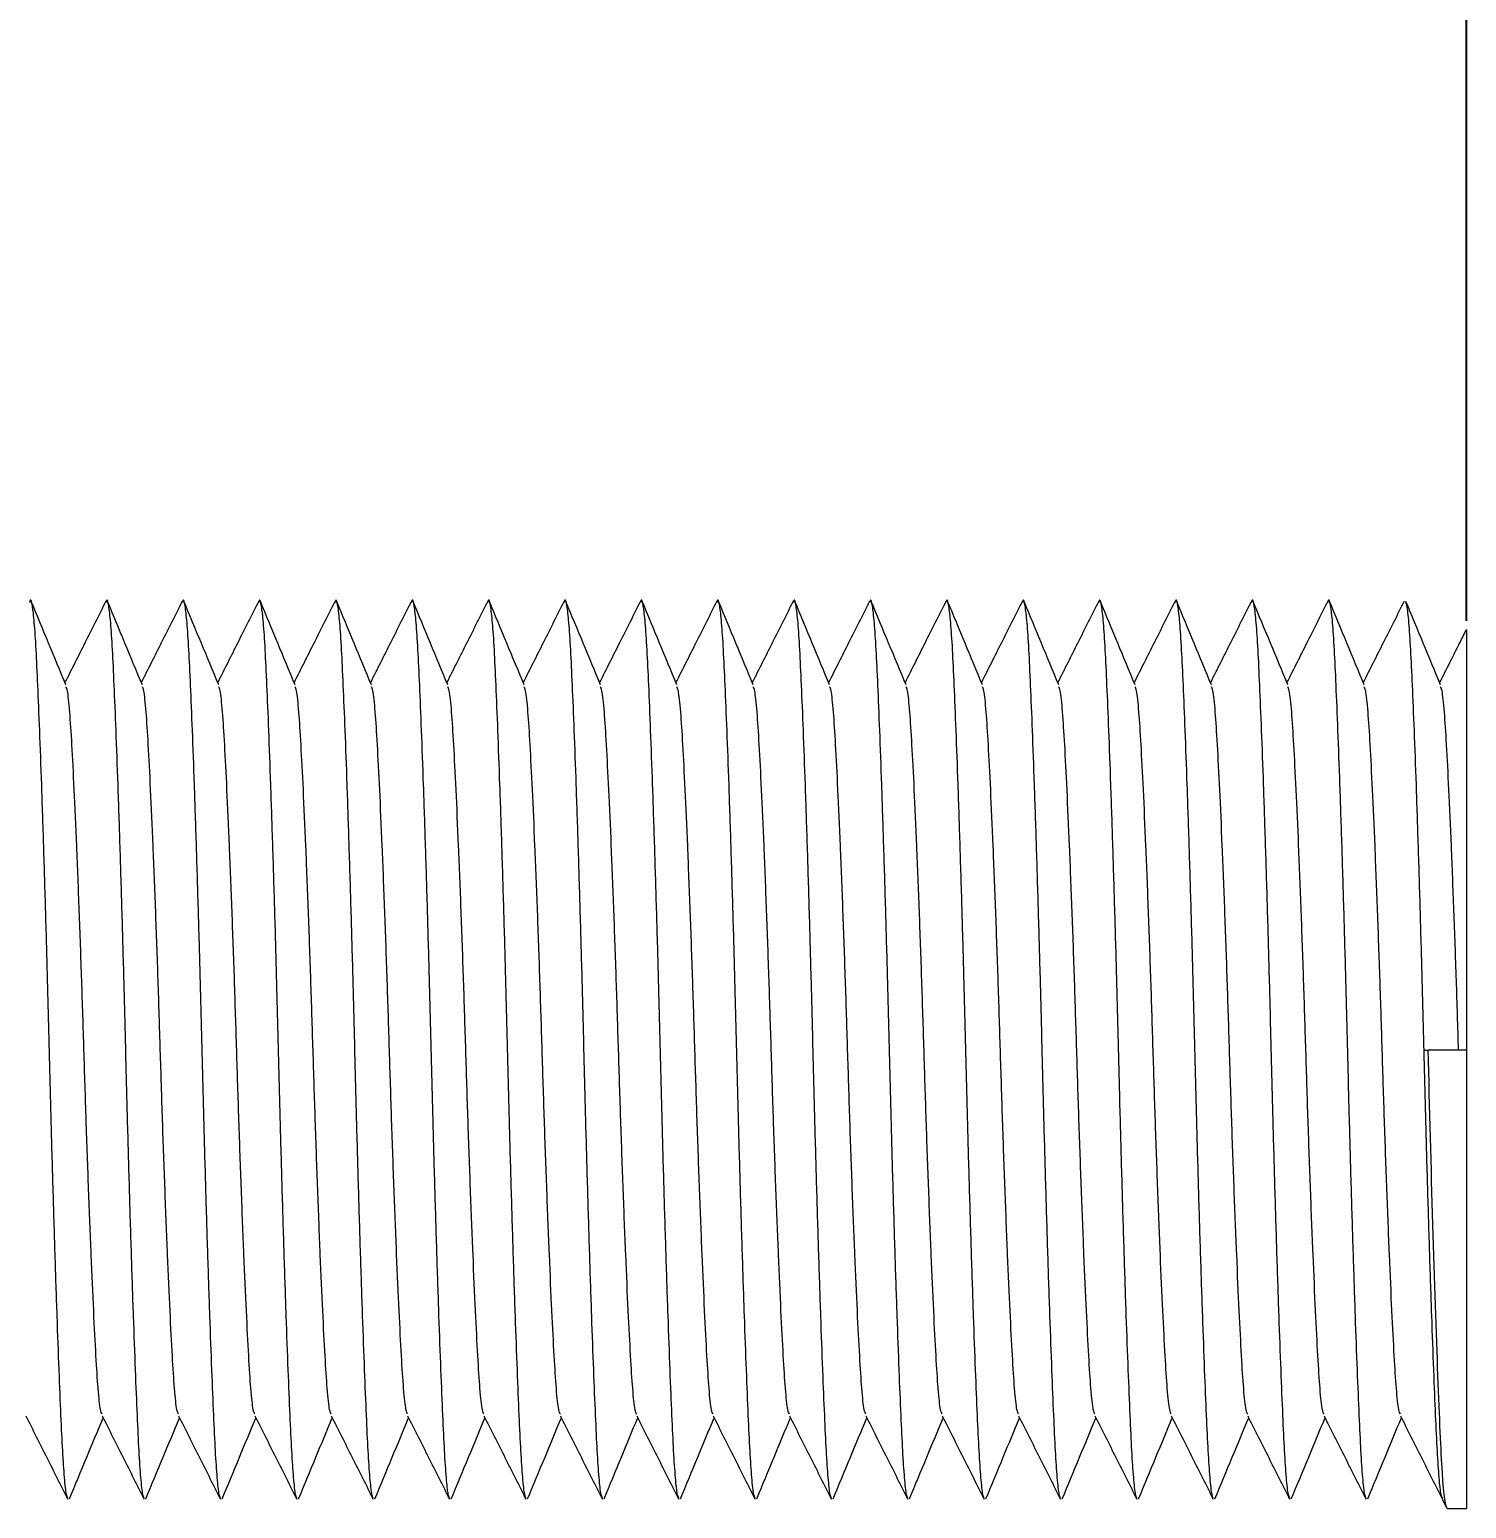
# Model space of a CAD drawing. Header units: inches. Extents: x 725 to 5279, y 573 to 1304.
# Drawn here: x 5158.43 to 5167.84, y 658.97 to 668.65 of the extents above; entities that cross this region are included whole.
import ezdxf

# ---------------------------------------------------------------- set-up
doc = ezdxf.new("R2010")
doc.units = ezdxf.units.IN
doc.styles.get("Standard").update_dxf_attribs({"font": 'txt', "bigfont": 'gbcbig.shx'})
doc.dimstyles.new('2', dxfattribs={"dimtxt": 1.5, "dimasz": 0.6, "dimexe": 0.18, "dimexo": 0.0625, "dimgap": 0.09, "dimtad": 0, "dimtih": 1, "dimtoh": 1, "dimzin": 0, "dimdsep": 46, "dimtxsty": 'Standard', "dimcen": 0, "dimclrd": 3, "dimclre": 3, "dimadec": 0, "dimazin": 2, "dimtfac": 1, "dimtofl": 0, "dimtmove": 0, "dimatfit": 3, "dimfxl": 1, "dimtolj": 1, "dimtzin": 0, "dimarcsym": 0})

# ---------------------------------------------------------------- blocks, each defined once
blk = doc.blocks.new('*D48')
at = {"color": 3, "lineweight": -2}
for p, q in [((5138.1408, 667.2825), (5138.1408, 677.529)), ((5167.8408, 664.7812), (5167.8408, 677.529)), ((5138.7408, 677.349), (5150.0258, 677.349)), ((5167.2408, 677.349), (5155.9558, 677.349))]:
    blk.add_line(p, q, dxfattribs=at)
at = {"color": 3}
for points in [[(5138.7408, 677.449), (5138.7408, 677.249), (5138.1408, 677.349)], [(5167.2408, 677.449), (5167.2408, 677.249), (5167.8408, 677.349)]]:
    blk.add_solid(points, dxfattribs=at)
at = {"layer": 'Defpoints', "color": 0}
for p in [(5138.1408, 677.349), (5138.1408, 667.22), (5167.8408, 664.7187)]:
    blk.add_point(p, dxfattribs=at)
at = {"color": 0, "insert": (5152.9908, 677.349), "char_height": 1.5, "attachment_point": 5}
blk.add_mtext('\\A1;29.70', dxfattribs=at)

msp = doc.modelspace()

# ---------------------------------------------------------------- linework, layer by layer
at = {"color": 7, "linetype": 'Continuous', "lineweight": 15}
for p, q in [((5167.5634, 661.9694), (5167.5908, 661.9694)), ((5167.8408, 661.9694), (5167.5908, 661.9694)), ((5167.8408, 661.9694), (5167.8408, 658.9694)), ((5167.6838, 659.0286), (5167.7112, 658.974)), ((5167.7158, 658.9694), (5167.8408, 658.9694))]:
    msp.add_line(p, q, dxfattribs=at)
for points, knots in [([(5158.6835, 659.0379), (5158.6807, 659.0432), (5158.6735, 659.0569), (5158.6623, 659.1616), (5158.6504, 659.3357), (5158.6393, 659.5738), (5158.627, 659.8708), (5158.614, 660.2262), (5158.6006, 660.6291), (5158.5875, 661.0644), (5158.5749, 661.515), (5158.5634, 661.9694), (5158.552, 662.4238), (5158.5394, 662.8744), (5158.5262, 663.3098), (5158.5129, 663.7127), (5158.4999, 664.068), (5158.4875, 664.3653), (5158.4765, 664.6024), (5158.4646, 664.7799), (5158.4518, 664.8867), (5158.4412, 664.928), (5158.4352, 664.9067), (5158.4335, 664.901)], [0, 0, 0, 0, 0.032265, 0.082681, 0.131848, 0.180104, 0.229749, 0.280451, 0.331588, 0.382507, 0.432569, 0.481201, 0.529833, 0.579895, 0.630814, 0.681951, 0.732653, 0.782298, 0.830554, 0.879721, 0.930137, 0.981201, 1, 1, 1, 1]), ([(5158.6718, 664.3605), (5158.6339, 664.4516), (5158.5581, 664.6339), (5158.4823, 664.8163), (5158.4444, 664.9075)], [0, 0, 0, 0, 0.499875, 1, 1, 1, 1]), ([(5158.9335, 664.9098), (5158.8877, 664.8187), (5158.7983, 664.6408), (5158.7089, 664.463), (5158.6652, 664.3763)], [0, 0, 0, 0, 0.512344, 1, 1, 1, 1]), ([(5159.1835, 659.0379), (5159.1807, 659.0432), (5159.1735, 659.0569), (5159.1623, 659.1616), (5159.1504, 659.3357), (5159.1393, 659.5738), (5159.127, 659.8708), (5159.114, 660.2262), (5159.1006, 660.6291), (5159.0875, 661.0644), (5159.0749, 661.515), (5159.0634, 661.9694), (5159.052, 662.4238), (5159.0394, 662.8744), (5159.0262, 663.3098), (5159.0129, 663.7127), (5158.9999, 664.068), (5158.9875, 664.3653), (5158.9765, 664.6024), (5158.9646, 664.7799), (5158.9518, 664.8867), (5158.9412, 664.928), (5158.9352, 664.9067), (5158.9335, 664.901)], [0, 0, 0, 0, 0.032265, 0.082681, 0.131848, 0.180104, 0.229749, 0.280451, 0.331588, 0.382507, 0.432569, 0.481201, 0.529833, 0.579895, 0.630814, 0.681951, 0.732653, 0.782298, 0.830554, 0.879721, 0.930137, 0.981201, 1, 1, 1, 1]), ([(5159.1718, 664.3605), (5159.1339, 664.4516), (5159.0581, 664.6339), (5158.9823, 664.8163), (5158.9444, 664.9075)], [0, 0, 0, 0, 0.499875, 1, 1, 1, 1]), ([(5159.4335, 664.9098), (5159.3877, 664.8187), (5159.2983, 664.6408), (5159.2089, 664.463), (5159.1652, 664.3763)], [0, 0, 0, 0, 0.512344, 1, 1, 1, 1]), ([(5159.6835, 659.0379), (5159.6807, 659.0432), (5159.6735, 659.0569), (5159.6623, 659.1616), (5159.6504, 659.3357), (5159.6393, 659.5738), (5159.627, 659.8708), (5159.614, 660.2262), (5159.6006, 660.6291), (5159.5875, 661.0644), (5159.5749, 661.515), (5159.5634, 661.9694), (5159.552, 662.4238), (5159.5394, 662.8744), (5159.5262, 663.3098), (5159.5129, 663.7127), (5159.4999, 664.068), (5159.4875, 664.3653), (5159.4765, 664.6024), (5159.4646, 664.7799), (5159.4518, 664.8867), (5159.4412, 664.928), (5159.4352, 664.9067), (5159.4335, 664.901)], [0, 0, 0, 0, 0.032265, 0.082681, 0.131848, 0.180104, 0.229749, 0.280451, 0.331588, 0.382507, 0.432569, 0.481201, 0.529833, 0.579895, 0.630814, 0.681951, 0.732653, 0.782298, 0.830554, 0.879721, 0.930137, 0.981201, 1, 1, 1, 1]), ([(5159.6718, 664.3605), (5159.6339, 664.4516), (5159.5581, 664.6339), (5159.4823, 664.8163), (5159.4444, 664.9075)], [0, 0, 0, 0, 0.499875, 1, 1, 1, 1]), ([(5159.9335, 664.9098), (5159.8877, 664.8187), (5159.7983, 664.6408), (5159.7089, 664.463), (5159.6652, 664.3763)], [0, 0, 0, 0, 0.512344, 1, 1, 1, 1]), ([(5160.1835, 659.0379), (5160.1807, 659.0432), (5160.1735, 659.0569), (5160.1623, 659.1616), (5160.1504, 659.3357), (5160.1393, 659.5738), (5160.127, 659.8708), (5160.114, 660.2262), (5160.1006, 660.6291), (5160.0875, 661.0644), (5160.0749, 661.515), (5160.0634, 661.9694), (5160.052, 662.4238), (5160.0394, 662.8744), (5160.0262, 663.3098), (5160.0129, 663.7127), (5159.9999, 664.068), (5159.9875, 664.3653), (5159.9765, 664.6024), (5159.9646, 664.7799), (5159.9518, 664.8867), (5159.9412, 664.928), (5159.9352, 664.9067), (5159.9335, 664.901)], [0, 0, 0, 0, 0.032265, 0.082681, 0.131848, 0.180104, 0.229749, 0.280451, 0.331588, 0.382507, 0.432569, 0.481201, 0.529833, 0.579895, 0.630814, 0.681951, 0.732653, 0.782298, 0.830554, 0.879721, 0.930137, 0.981201, 1, 1, 1, 1]), ([(5160.1718, 664.3605), (5160.1339, 664.4516), (5160.0581, 664.6339), (5159.9823, 664.8163), (5159.9444, 664.9075)], [0, 0, 0, 0, 0.499875, 1, 1, 1, 1]), ([(5160.4335, 664.9098), (5160.3877, 664.8187), (5160.2983, 664.6408), (5160.2089, 664.463), (5160.1652, 664.3763)], [0, 0, 0, 0, 0.512344, 1, 1, 1, 1]), ([(5160.6835, 659.0379), (5160.6807, 659.0432), (5160.6735, 659.0569), (5160.6623, 659.1616), (5160.6504, 659.3357), (5160.6393, 659.5738), (5160.627, 659.8708), (5160.614, 660.2262), (5160.6006, 660.6291), (5160.5875, 661.0644), (5160.5749, 661.515), (5160.5634, 661.9694), (5160.552, 662.4238), (5160.5394, 662.8744), (5160.5262, 663.3098), (5160.5129, 663.7127), (5160.4999, 664.068), (5160.4875, 664.3653), (5160.4765, 664.6024), (5160.4646, 664.7799), (5160.4518, 664.8867), (5160.4412, 664.928), (5160.4352, 664.9067), (5160.4335, 664.901)], [0, 0, 0, 0, 0.032265, 0.082681, 0.131848, 0.180104, 0.229749, 0.280451, 0.331588, 0.382507, 0.432569, 0.481201, 0.529833, 0.579895, 0.630814, 0.681951, 0.732653, 0.782298, 0.830554, 0.879721, 0.930137, 0.981201, 1, 1, 1, 1]), ([(5160.6718, 664.3605), (5160.6339, 664.4516), (5160.5581, 664.6339), (5160.4823, 664.8163), (5160.4444, 664.9075)], [0, 0, 0, 0, 0.499875, 1, 1, 1, 1]), ([(5160.9335, 664.9098), (5160.8877, 664.8187), (5160.7983, 664.6408), (5160.7089, 664.463), (5160.6652, 664.3763)], [0, 0, 0, 0, 0.512344, 1, 1, 1, 1]), ([(5161.1835, 659.0379), (5161.1807, 659.0432), (5161.1735, 659.0569), (5161.1623, 659.1616), (5161.1504, 659.3357), (5161.1393, 659.5738), (5161.127, 659.8708), (5161.114, 660.2262), (5161.1006, 660.6291), (5161.0875, 661.0644), (5161.0749, 661.515), (5161.0634, 661.9694), (5161.052, 662.4238), (5161.0394, 662.8744), (5161.0262, 663.3098), (5161.0129, 663.7127), (5160.9999, 664.068), (5160.9875, 664.3653), (5160.9765, 664.6024), (5160.9646, 664.7799), (5160.9518, 664.8867), (5160.9412, 664.928), (5160.9352, 664.9067), (5160.9335, 664.901)], [0, 0, 0, 0, 0.032265, 0.082681, 0.131848, 0.180104, 0.229749, 0.280451, 0.331588, 0.382507, 0.432569, 0.481201, 0.529833, 0.579895, 0.630814, 0.681951, 0.732653, 0.782298, 0.830554, 0.879721, 0.930137, 0.981201, 1, 1, 1, 1]), ([(5161.1718, 664.3605), (5161.1339, 664.4516), (5161.0581, 664.6339), (5160.9823, 664.8163), (5160.9444, 664.9075)], [0, 0, 0, 0, 0.4998746, 1, 1, 1, 1]), ([(5161.4335, 664.9098), (5161.3877, 664.8187), (5161.2983, 664.6408), (5161.2089, 664.463), (5161.1652, 664.3763)], [0, 0, 0, 0, 0.512344, 1, 1, 1, 1]), ([(5161.6835, 659.0379), (5161.6807, 659.0432), (5161.6735, 659.0569), (5161.6623, 659.1616), (5161.6504, 659.3357), (5161.6393, 659.5738), (5161.627, 659.8708), (5161.614, 660.2262), (5161.6006, 660.6291), (5161.5875, 661.0644), (5161.5749, 661.515), (5161.5634, 661.9694), (5161.552, 662.4238), (5161.5394, 662.8744), (5161.5262, 663.3098), (5161.5129, 663.7127), (5161.4999, 664.068), (5161.4875, 664.3653), (5161.4765, 664.6024), (5161.4646, 664.7799), (5161.4518, 664.8867), (5161.4412, 664.928), (5161.4352, 664.9067), (5161.4335, 664.901)], [0, 0, 0, 0, 0.032265, 0.082681, 0.131848, 0.180104, 0.229749, 0.280451, 0.331588, 0.382507, 0.432569, 0.481201, 0.529833, 0.579895, 0.630814, 0.681951, 0.732653, 0.782298, 0.830554, 0.879721, 0.930137, 0.981201, 1, 1, 1, 1]), ([(5161.6718, 664.3605), (5161.6339, 664.4516), (5161.5581, 664.6339), (5161.4823, 664.8163), (5161.4444, 664.9075)], [0, 0, 0, 0, 0.499875, 1, 1, 1, 1]), ([(5161.9335, 664.9098), (5161.8877, 664.8187), (5161.7983, 664.6408), (5161.7089, 664.463), (5161.6652, 664.3763)], [0, 0, 0, 0, 0.512344, 1, 1, 1, 1]), ([(5162.1835, 659.0379), (5162.1807, 659.0432), (5162.1735, 659.0569), (5162.1623, 659.1616), (5162.1504, 659.3357), (5162.1393, 659.5738), (5162.127, 659.8708), (5162.114, 660.2262), (5162.1006, 660.6291), (5162.0875, 661.0644), (5162.0749, 661.515), (5162.0634, 661.9694), (5162.052, 662.4238), (5162.0394, 662.8744), (5162.0262, 663.3098), (5162.0129, 663.7127), (5161.9999, 664.068), (5161.9875, 664.3653), (5161.9765, 664.6024), (5161.9646, 664.7799), (5161.9518, 664.8867), (5161.9412, 664.928), (5161.9352, 664.9067), (5161.9335, 664.901)], [0, 0, 0, 0, 0.0322651, 0.0826808, 0.1318479, 0.1801039, 0.2297491, 0.280451, 0.3315882, 0.3825068, 0.4325694, 0.481201, 0.5298326, 0.5798952, 0.6308138, 0.681951, 0.7326529, 0.7822981, 0.8305541, 0.8797212, 0.9301369, 0.981201, 1, 1, 1, 1]), ([(5162.1718, 664.3605), (5162.1339, 664.4516), (5162.0581, 664.6339), (5161.9823, 664.8163), (5161.9444, 664.9075)], [0, 0, 0, 0, 0.499875, 1, 1, 1, 1]), ([(5162.4335, 664.9098), (5162.3877, 664.8187), (5162.2983, 664.6408), (5162.2089, 664.463), (5162.1652, 664.3763)], [0, 0, 0, 0, 0.512344, 1, 1, 1, 1]), ([(5162.6835, 659.0379), (5162.6807, 659.0432), (5162.6735, 659.0569), (5162.6623, 659.1616), (5162.6504, 659.3357), (5162.6393, 659.5738), (5162.627, 659.8708), (5162.614, 660.2262), (5162.6006, 660.6291), (5162.5875, 661.0644), (5162.5749, 661.515), (5162.5634, 661.9694), (5162.552, 662.4238), (5162.5394, 662.8744), (5162.5262, 663.3098), (5162.5129, 663.7127), (5162.4999, 664.068), (5162.4875, 664.3653), (5162.4765, 664.6024), (5162.4646, 664.7799), (5162.4518, 664.8867), (5162.4412, 664.928), (5162.4352, 664.9067), (5162.4335, 664.901)], [0, 0, 0, 0, 0.032265, 0.082681, 0.131848, 0.180104, 0.229749, 0.280451, 0.331588, 0.382507, 0.432569, 0.481201, 0.529833, 0.579895, 0.630814, 0.681951, 0.732653, 0.782298, 0.830554, 0.879721, 0.930137, 0.981201, 1, 1, 1, 1]), ([(5162.6718, 664.3605), (5162.6339, 664.4516), (5162.5581, 664.6339), (5162.4823, 664.8163), (5162.4444, 664.9075)], [0, 0, 0, 0, 0.499875, 1, 1, 1, 1]), ([(5162.9335, 664.9098), (5162.8877, 664.8187), (5162.7983, 664.6408), (5162.7089, 664.463), (5162.6652, 664.3763)], [0, 0, 0, 0, 0.5123442, 1, 1, 1, 1]), ([(5163.1835, 659.0379), (5163.1807, 659.0432), (5163.1735, 659.0569), (5163.1623, 659.1616), (5163.1504, 659.3357), (5163.1393, 659.5738), (5163.127, 659.8708), (5163.114, 660.2262), (5163.1006, 660.6291), (5163.0875, 661.0644), (5163.0749, 661.515), (5163.0634, 661.9694), (5163.052, 662.4238), (5163.0394, 662.8744), (5163.0262, 663.3098), (5163.0129, 663.7127), (5162.9999, 664.068), (5162.9875, 664.3653), (5162.9765, 664.6024), (5162.9646, 664.7799), (5162.9518, 664.8867), (5162.9412, 664.928), (5162.9352, 664.9067), (5162.9335, 664.901)], [0, 0, 0, 0, 0.032265, 0.082681, 0.131848, 0.180104, 0.229749, 0.280451, 0.331588, 0.382507, 0.432569, 0.481201, 0.529833, 0.579895, 0.630814, 0.681951, 0.732653, 0.782298, 0.830554, 0.879721, 0.930137, 0.981201, 1, 1, 1, 1]), ([(5163.1718, 664.3605), (5163.1339, 664.4516), (5163.0581, 664.6339), (5162.9823, 664.8163), (5162.9444, 664.9075)], [0, 0, 0, 0, 0.499875, 1, 1, 1, 1]), ([(5163.4335, 664.9098), (5163.3877, 664.8187), (5163.2983, 664.6408), (5163.2089, 664.463), (5163.1652, 664.3763)], [0, 0, 0, 0, 0.512344, 1, 1, 1, 1]), ([(5163.6835, 659.0379), (5163.6807, 659.0432), (5163.6735, 659.0569), (5163.6623, 659.1616), (5163.6504, 659.3357), (5163.6393, 659.5738), (5163.627, 659.8708), (5163.614, 660.2262), (5163.6006, 660.6291), (5163.5875, 661.0644), (5163.5749, 661.515), (5163.5634, 661.9694), (5163.552, 662.4238), (5163.5394, 662.8744), (5163.5262, 663.3098), (5163.5129, 663.7127), (5163.4999, 664.068), (5163.4875, 664.3653), (5163.4765, 664.6024), (5163.4646, 664.7799), (5163.4518, 664.8867), (5163.4412, 664.928), (5163.4352, 664.9067), (5163.4335, 664.901)], [0, 0, 0, 0, 0.032265, 0.082681, 0.131848, 0.180104, 0.229749, 0.280451, 0.331588, 0.382507, 0.432569, 0.481201, 0.529833, 0.579895, 0.630814, 0.681951, 0.732653, 0.782298, 0.830554, 0.879721, 0.930137, 0.981201, 1, 1, 1, 1]), ([(5163.6718, 664.3605), (5163.6339, 664.4516), (5163.5581, 664.6339), (5163.4823, 664.8163), (5163.4444, 664.9075)], [0, 0, 0, 0, 0.499875, 1, 1, 1, 1]), ([(5163.9335, 664.9098), (5163.8877, 664.8187), (5163.7983, 664.6408), (5163.7089, 664.463), (5163.6652, 664.3763)], [0, 0, 0, 0, 0.512344, 1, 1, 1, 1]), ([(5164.1835, 659.0379), (5164.1807, 659.0432), (5164.1735, 659.0569), (5164.1623, 659.1616), (5164.1504, 659.3357), (5164.1393, 659.5738), (5164.127, 659.8708), (5164.114, 660.2262), (5164.1006, 660.6291), (5164.0875, 661.0644), (5164.0749, 661.515), (5164.0634, 661.9694), (5164.052, 662.4238), (5164.0394, 662.8744), (5164.0262, 663.3098), (5164.0129, 663.7127), (5163.9999, 664.068), (5163.9875, 664.3653), (5163.9765, 664.6024), (5163.9646, 664.7799), (5163.9518, 664.8867), (5163.9412, 664.928), (5163.9352, 664.9067), (5163.9335, 664.901)], [0, 0, 0, 0, 0.032265, 0.082681, 0.131848, 0.180104, 0.229749, 0.280451, 0.331588, 0.382507, 0.432569, 0.481201, 0.529833, 0.579895, 0.630814, 0.681951, 0.732653, 0.782298, 0.830554, 0.879721, 0.930137, 0.981201, 1, 1, 1, 1]), ([(5164.1718, 664.3605), (5164.1339, 664.4516), (5164.0581, 664.6339), (5163.9823, 664.8163), (5163.9444, 664.9075)], [0, 0, 0, 0, 0.499875, 1, 1, 1, 1]), ([(5164.4335, 664.9098), (5164.3877, 664.8187), (5164.2983, 664.6408), (5164.2089, 664.463), (5164.1652, 664.3763)], [0, 0, 0, 0, 0.512344, 1, 1, 1, 1]), ([(5164.6835, 659.0379), (5164.6807, 659.0432), (5164.6735, 659.0569), (5164.6623, 659.1616), (5164.6504, 659.3357), (5164.6393, 659.5738), (5164.627, 659.8708), (5164.614, 660.2262), (5164.6006, 660.6291), (5164.5875, 661.0644), (5164.5749, 661.515), (5164.5634, 661.9694), (5164.552, 662.4238), (5164.5394, 662.8744), (5164.5262, 663.3098), (5164.5129, 663.7127), (5164.4999, 664.068), (5164.4875, 664.3653), (5164.4765, 664.6024), (5164.4646, 664.7799), (5164.4518, 664.8867), (5164.4412, 664.928), (5164.4352, 664.9067), (5164.4335, 664.901)], [0, 0, 0, 0, 0.032265, 0.082681, 0.131848, 0.180104, 0.229749, 0.280451, 0.331588, 0.382507, 0.432569, 0.481201, 0.529833, 0.579895, 0.630814, 0.681951, 0.732653, 0.782298, 0.830554, 0.879721, 0.930137, 0.981201, 1, 1, 1, 1]), ([(5164.6718, 664.3605), (5164.6339, 664.4516), (5164.5581, 664.6339), (5164.4823, 664.8163), (5164.4444, 664.9075)], [0, 0, 0, 0, 0.499875, 1, 1, 1, 1]), ([(5164.9335, 664.9098), (5164.8877, 664.8187), (5164.7983, 664.6408), (5164.7089, 664.463), (5164.6652, 664.3763)], [0, 0, 0, 0, 0.512344, 1, 1, 1, 1]), ([(5165.1835, 659.0379), (5165.1807, 659.0432), (5165.1735, 659.0569), (5165.1623, 659.1616), (5165.1504, 659.3357), (5165.1393, 659.5738), (5165.127, 659.8708), (5165.114, 660.2262), (5165.1006, 660.6291), (5165.0875, 661.0644), (5165.0749, 661.515), (5165.0634, 661.9694), (5165.052, 662.4238), (5165.0394, 662.8744), (5165.0262, 663.3098), (5165.0129, 663.7127), (5164.9999, 664.068), (5164.9875, 664.3653), (5164.9765, 664.6024), (5164.9646, 664.7799), (5164.9518, 664.8867), (5164.9412, 664.928), (5164.9352, 664.9067), (5164.9335, 664.901)], [0, 0, 0, 0, 0.032265, 0.082681, 0.131848, 0.180104, 0.229749, 0.280451, 0.331588, 0.382507, 0.432569, 0.481201, 0.529833, 0.579895, 0.630814, 0.681951, 0.732653, 0.782298, 0.830554, 0.879721, 0.930137, 0.981201, 1, 1, 1, 1]), ([(5165.1718, 664.3605), (5165.1339, 664.4516), (5165.0581, 664.6339), (5164.9823, 664.8163), (5164.9444, 664.9075)], [0, 0, 0, 0, 0.499875, 1, 1, 1, 1]), ([(5165.4335, 664.9098), (5165.3877, 664.8187), (5165.2983, 664.6408), (5165.2089, 664.463), (5165.1652, 664.3763)], [0, 0, 0, 0, 0.5123442, 1, 1, 1, 1]), ([(5165.6835, 659.0379), (5165.6807, 659.0432), (5165.6735, 659.0569), (5165.6623, 659.1616), (5165.6504, 659.3357), (5165.6393, 659.5738), (5165.627, 659.8708), (5165.614, 660.2262), (5165.6006, 660.6291), (5165.5875, 661.0644), (5165.5749, 661.515), (5165.5634, 661.9694), (5165.552, 662.4238), (5165.5394, 662.8744), (5165.5262, 663.3098), (5165.5129, 663.7127), (5165.4999, 664.068), (5165.4875, 664.3653), (5165.4765, 664.6024), (5165.4646, 664.7799), (5165.4518, 664.8867), (5165.4412, 664.928), (5165.4352, 664.9067), (5165.4335, 664.901)], [0, 0, 0, 0, 0.0322651, 0.0826808, 0.1318479, 0.1801039, 0.2297491, 0.280451, 0.3315882, 0.3825068, 0.4325694, 0.481201, 0.5298326, 0.5798952, 0.6308138, 0.681951, 0.7326529, 0.7822981, 0.8305541, 0.8797212, 0.9301369, 0.981201, 1, 1, 1, 1]), ([(5165.6718, 664.3605), (5165.6339, 664.4516), (5165.5581, 664.6339), (5165.4823, 664.8163), (5165.4444, 664.9075)], [0, 0, 0, 0, 0.499875, 1, 1, 1, 1]), ([(5165.9335, 664.9098), (5165.8877, 664.8187), (5165.7983, 664.6408), (5165.7089, 664.463), (5165.6652, 664.3763)], [0, 0, 0, 0, 0.512344, 1, 1, 1, 1]), ([(5166.1835, 659.0379), (5166.1807, 659.0432), (5166.1735, 659.0569), (5166.1623, 659.1616), (5166.1504, 659.3357), (5166.1393, 659.5738), (5166.127, 659.8708), (5166.114, 660.2262), (5166.1006, 660.6291), (5166.0875, 661.0644), (5166.0749, 661.515), (5166.0634, 661.9694), (5166.052, 662.4238), (5166.0394, 662.8744), (5166.0262, 663.3098), (5166.0129, 663.7127), (5165.9999, 664.068), (5165.9875, 664.3653), (5165.9765, 664.6024), (5165.9646, 664.7799), (5165.9518, 664.8867), (5165.9412, 664.928), (5165.9352, 664.9067), (5165.9335, 664.901)], [0, 0, 0, 0, 0.032265, 0.082681, 0.131848, 0.180104, 0.229749, 0.280451, 0.331588, 0.382507, 0.432569, 0.481201, 0.529833, 0.579895, 0.630814, 0.681951, 0.732653, 0.782298, 0.830554, 0.879721, 0.930137, 0.981201, 1, 1, 1, 1]), ([(5166.1718, 664.3605), (5166.1339, 664.4516), (5166.0581, 664.6339), (5165.9823, 664.8163), (5165.9444, 664.9075)], [0, 0, 0, 0, 0.4998746, 1, 1, 1, 1]), ([(5166.4335, 664.9098), (5166.3877, 664.8187), (5166.2983, 664.6408), (5166.2089, 664.463), (5166.1652, 664.3763)], [0, 0, 0, 0, 0.512344, 1, 1, 1, 1]), ([(5166.6835, 659.0379), (5166.6807, 659.0432), (5166.6735, 659.0569), (5166.6623, 659.1616), (5166.6504, 659.3357), (5166.6393, 659.5738), (5166.627, 659.8708), (5166.614, 660.2262), (5166.6006, 660.6291), (5166.5875, 661.0644), (5166.5749, 661.515), (5166.5634, 661.9694), (5166.552, 662.4238), (5166.5394, 662.8744), (5166.5262, 663.3098), (5166.5129, 663.7127), (5166.4999, 664.068), (5166.4875, 664.3653), (5166.4765, 664.6024), (5166.4646, 664.7799), (5166.4518, 664.8867), (5166.4412, 664.928), (5166.4352, 664.9067), (5166.4335, 664.901)], [0, 0, 0, 0, 0.0322651, 0.0826808, 0.1318479, 0.1801039, 0.2297491, 0.280451, 0.3315882, 0.3825068, 0.4325694, 0.481201, 0.5298326, 0.5798952, 0.6308138, 0.681951, 0.7326529, 0.7822981, 0.8305541, 0.8797212, 0.9301369, 0.981201, 1, 1, 1, 1]), ([(5166.6718, 664.3605), (5166.6339, 664.4516), (5166.5581, 664.6339), (5166.4823, 664.8163), (5166.4444, 664.9075)], [0, 0, 0, 0, 0.499875, 1, 1, 1, 1]), ([(5166.9335, 664.9098), (5166.8877, 664.8187), (5166.7983, 664.6408), (5166.7089, 664.463), (5166.6652, 664.3763)], [0, 0, 0, 0, 0.512344, 1, 1, 1, 1]), ([(5167.1835, 659.0379), (5167.1807, 659.0432), (5167.1735, 659.0569), (5167.1623, 659.1616), (5167.1504, 659.3357), (5167.1393, 659.5738), (5167.127, 659.8708), (5167.114, 660.2262), (5167.1006, 660.6291), (5167.0875, 661.0644), (5167.0749, 661.515), (5167.0634, 661.9694), (5167.052, 662.4238), (5167.0394, 662.8744), (5167.0262, 663.3098), (5167.0129, 663.7127), (5166.9999, 664.068), (5166.9875, 664.3653), (5166.9765, 664.6024), (5166.9646, 664.7799), (5166.9518, 664.8867), (5166.9412, 664.928), (5166.9352, 664.9067), (5166.9335, 664.901)], [0, 0, 0, 0, 0.032265, 0.082681, 0.131848, 0.180104, 0.229749, 0.280451, 0.331588, 0.382507, 0.432569, 0.481201, 0.529833, 0.579895, 0.630814, 0.681951, 0.732653, 0.782298, 0.830554, 0.879721, 0.930137, 0.981201, 1, 1, 1, 1]), ([(5167.1718, 664.3605), (5167.1339, 664.4516), (5167.0581, 664.6339), (5166.9823, 664.8163), (5166.9444, 664.9075)], [0, 0, 0, 0, 0.4998746, 1, 1, 1, 1]), ([(5167.4335, 664.9098), (5167.3877, 664.8187), (5167.2983, 664.6408), (5167.2089, 664.463), (5167.1652, 664.3763)], [0, 0, 0, 0, 0.512344, 1, 1, 1, 1]), ([(5167.6718, 664.3605), (5167.6339, 664.4516), (5167.5581, 664.6339), (5167.4823, 664.8163), (5167.4444, 664.9075)], [0, 0, 0, 0, 0.499875, 1, 1, 1, 1]), ([(5167.5634, 661.9694), (5167.5597, 662.1194), (5167.552, 662.4238), (5167.5394, 662.8744), (5167.5262, 663.3098), (5167.5129, 663.7127), (5167.4999, 664.0681), (5167.4875, 664.3651), (5167.4765, 664.6032), (5167.4646, 664.7769), (5167.4537, 664.8798), (5167.4468, 664.8932), (5167.4444, 664.8981)], [0, 0, 0, 0, 0.101884, 0.206766, 0.313441, 0.420574, 0.526795, 0.630802, 0.731899, 0.834905, 0.940526, 1, 1, 1, 1]), ([(5167.8381, 664.72), (5167.8241, 664.6922), (5167.7665, 664.5776), (5167.7089, 664.463), (5167.6652, 664.3763)], [0, 0, 0, 0, 0.243125, 1, 1, 1, 1]), ([(5167.8408, 664.7187), (5167.8408, 664.7208), (5167.8408, 664.7327), (5167.8408, 664.6768), (5167.8408, 664.5482), (5167.8408, 664.3421), (5167.8408, 664.0673), (5167.8408, 663.737), (5167.8408, 663.3611), (5167.8408, 662.9614), (5167.8408, 662.5349), (5167.8408, 662.2015), (5167.8408, 662.012), (5167.8408, 661.9694)], [0, 0, 0, 0, 0.024336, 0.133855, 0.239873, 0.348965, 0.455048, 0.564591, 0.664903, 0.768169, 0.867769, 0.970256, 1, 1, 1, 1]), ([(5158.9087, 659.5866), (5158.9051, 659.5934), (5158.8961, 659.6107), (5158.8823, 659.7423), (5158.8684, 659.9596), (5158.8532, 660.2567), (5158.8369, 660.6249), (5158.8202, 661.0494), (5158.8041, 661.5042), (5158.7896, 661.9694), (5158.7752, 662.4347), (5158.7591, 662.8895), (5158.7424, 663.3139), (5158.726, 663.6821), (5158.7108, 663.9794), (5158.6969, 664.1963), (5158.6835, 664.3254), (5158.6749, 664.3425), (5158.6718, 664.3487)], [0, 0, 0, 0, 0.043098, 0.108911, 0.172585, 0.237687, 0.304521, 0.371803, 0.438195, 0.502465, 0.566734, 0.633126, 0.700408, 0.767242, 0.832344, 0.896018, 0.961831, 1, 1, 1, 1]), ([(5159.4087, 659.5866), (5159.4051, 659.5934), (5159.3961, 659.6107), (5159.3823, 659.7423), (5159.3684, 659.9596), (5159.3532, 660.2567), (5159.3369, 660.6249), (5159.3202, 661.0494), (5159.3041, 661.5042), (5159.2896, 661.9694), (5159.2752, 662.4347), (5159.2591, 662.8895), (5159.2424, 663.3139), (5159.226, 663.6821), (5159.2108, 663.9794), (5159.1969, 664.1963), (5159.1835, 664.3254), (5159.1749, 664.3425), (5159.1718, 664.3487)], [0, 0, 0, 0, 0.043098, 0.108911, 0.172585, 0.237687, 0.304521, 0.371803, 0.438195, 0.502465, 0.566734, 0.633126, 0.700408, 0.767242, 0.832344, 0.896018, 0.961831, 1, 1, 1, 1]), ([(5159.9087, 659.5866), (5159.9051, 659.5934), (5159.8961, 659.6107), (5159.8823, 659.7423), (5159.8684, 659.9596), (5159.8532, 660.2567), (5159.8369, 660.6249), (5159.8202, 661.0494), (5159.8041, 661.5042), (5159.7896, 661.9694), (5159.7752, 662.4347), (5159.7591, 662.8895), (5159.7424, 663.3139), (5159.726, 663.6821), (5159.7108, 663.9794), (5159.6969, 664.1963), (5159.6835, 664.3254), (5159.6749, 664.3425), (5159.6718, 664.3487)], [0, 0, 0, 0, 0.043098, 0.108911, 0.172585, 0.237687, 0.304521, 0.371803, 0.438195, 0.502465, 0.566734, 0.633126, 0.700408, 0.767242, 0.832344, 0.896018, 0.961831, 1, 1, 1, 1]), ([(5160.4087, 659.5866), (5160.4051, 659.5934), (5160.3961, 659.6107), (5160.3823, 659.7423), (5160.3684, 659.9596), (5160.3532, 660.2567), (5160.3369, 660.6249), (5160.3202, 661.0494), (5160.3041, 661.5042), (5160.2896, 661.9694), (5160.2752, 662.4347), (5160.2591, 662.8895), (5160.2424, 663.3139), (5160.226, 663.6821), (5160.2108, 663.9794), (5160.1969, 664.1963), (5160.1835, 664.3254), (5160.1749, 664.3425), (5160.1718, 664.3487)], [0, 0, 0, 0, 0.043098, 0.108911, 0.172585, 0.237687, 0.304521, 0.371803, 0.438195, 0.502465, 0.566734, 0.633126, 0.700408, 0.767242, 0.832344, 0.896018, 0.961831, 1, 1, 1, 1]), ([(5160.9087, 659.5866), (5160.9051, 659.5934), (5160.8961, 659.6107), (5160.8823, 659.7423), (5160.8684, 659.9596), (5160.8532, 660.2567), (5160.8369, 660.6249), (5160.8202, 661.0494), (5160.8041, 661.5042), (5160.7896, 661.9694), (5160.7752, 662.4347), (5160.7591, 662.8895), (5160.7424, 663.3139), (5160.726, 663.6821), (5160.7108, 663.9794), (5160.6969, 664.1963), (5160.6835, 664.3254), (5160.6749, 664.3425), (5160.6718, 664.3487)], [0, 0, 0, 0, 0.043098, 0.108911, 0.172585, 0.237687, 0.304521, 0.371803, 0.438195, 0.502465, 0.566734, 0.633126, 0.700408, 0.767242, 0.832344, 0.896018, 0.961831, 1, 1, 1, 1]), ([(5161.4087, 659.5866), (5161.4051, 659.5934), (5161.3961, 659.6107), (5161.3823, 659.7423), (5161.3684, 659.9596), (5161.3532, 660.2567), (5161.3369, 660.6249), (5161.3202, 661.0494), (5161.3041, 661.5042), (5161.2896, 661.9694), (5161.2752, 662.4347), (5161.2591, 662.8895), (5161.2424, 663.3139), (5161.226, 663.6821), (5161.2108, 663.9794), (5161.1969, 664.1963), (5161.1835, 664.3254), (5161.1749, 664.3425), (5161.1718, 664.3487)], [0, 0, 0, 0, 0.043098, 0.108911, 0.172585, 0.237687, 0.304521, 0.371803, 0.438195, 0.502465, 0.566734, 0.633126, 0.700408, 0.767242, 0.832344, 0.896018, 0.961831, 1, 1, 1, 1]), ([(5161.9087, 659.5866), (5161.9051, 659.5934), (5161.8961, 659.6107), (5161.8823, 659.7423), (5161.8684, 659.9596), (5161.8532, 660.2567), (5161.8369, 660.6249), (5161.8202, 661.0494), (5161.8041, 661.5042), (5161.7896, 661.9694), (5161.7752, 662.4347), (5161.7591, 662.8895), (5161.7424, 663.3139), (5161.726, 663.6821), (5161.7108, 663.9794), (5161.6969, 664.1963), (5161.6835, 664.3254), (5161.6749, 664.3425), (5161.6718, 664.3487)], [0, 0, 0, 0, 0.043098, 0.108911, 0.172585, 0.237687, 0.304521, 0.371803, 0.438195, 0.502465, 0.566734, 0.633126, 0.700408, 0.767242, 0.832344, 0.896018, 0.961831, 1, 1, 1, 1]), ([(5162.4087, 659.5866), (5162.4051, 659.5934), (5162.3961, 659.6107), (5162.3823, 659.7423), (5162.3684, 659.9596), (5162.3532, 660.2567), (5162.3369, 660.6249), (5162.3202, 661.0494), (5162.3041, 661.5042), (5162.2896, 661.9694), (5162.2752, 662.4347), (5162.2591, 662.8895), (5162.2424, 663.3139), (5162.226, 663.6821), (5162.2108, 663.9794), (5162.1969, 664.1963), (5162.1835, 664.3254), (5162.1749, 664.3425), (5162.1718, 664.3487)], [0, 0, 0, 0, 0.0430982, 0.1089109, 0.1725852, 0.2376873, 0.3045213, 0.3718027, 0.4381952, 0.5024645, 0.5667338, 0.6331263, 0.7004077, 0.7672417, 0.8323438, 0.8960182, 0.9618309, 1, 1, 1, 1]), ([(5162.9087, 659.5866), (5162.9051, 659.5934), (5162.8961, 659.6107), (5162.8823, 659.7423), (5162.8684, 659.9596), (5162.8532, 660.2567), (5162.8369, 660.6249), (5162.8202, 661.0494), (5162.8041, 661.5042), (5162.7896, 661.9694), (5162.7752, 662.4347), (5162.7591, 662.8895), (5162.7424, 663.3139), (5162.726, 663.6821), (5162.7108, 663.9794), (5162.6969, 664.1963), (5162.6835, 664.3254), (5162.6749, 664.3425), (5162.6718, 664.3487)], [0, 0, 0, 0, 0.043098, 0.108911, 0.172585, 0.237687, 0.304521, 0.371803, 0.438195, 0.502465, 0.566734, 0.633126, 0.700408, 0.767242, 0.832344, 0.896018, 0.961831, 1, 1, 1, 1]), ([(5163.4087, 659.5866), (5163.4051, 659.5934), (5163.3961, 659.6107), (5163.3823, 659.7423), (5163.3684, 659.9596), (5163.3532, 660.2567), (5163.3369, 660.6249), (5163.3202, 661.0494), (5163.3041, 661.5042), (5163.2896, 661.9694), (5163.2752, 662.4347), (5163.2591, 662.8895), (5163.2424, 663.3139), (5163.226, 663.6821), (5163.2108, 663.9794), (5163.1969, 664.1963), (5163.1835, 664.3254), (5163.1749, 664.3425), (5163.1718, 664.3487)], [0, 0, 0, 0, 0.043098, 0.108911, 0.172585, 0.237687, 0.304521, 0.371803, 0.438195, 0.502465, 0.566734, 0.633126, 0.700408, 0.767242, 0.832344, 0.896018, 0.961831, 1, 1, 1, 1]), ([(5163.9087, 659.5866), (5163.9051, 659.5934), (5163.8961, 659.6107), (5163.8823, 659.7423), (5163.8684, 659.9596), (5163.8532, 660.2567), (5163.8369, 660.6249), (5163.8202, 661.0494), (5163.8041, 661.5042), (5163.7896, 661.9694), (5163.7752, 662.4347), (5163.7591, 662.8895), (5163.7424, 663.3139), (5163.726, 663.6821), (5163.7108, 663.9794), (5163.6969, 664.1963), (5163.6835, 664.3254), (5163.6749, 664.3425), (5163.6718, 664.3487)], [0, 0, 0, 0, 0.043098, 0.108911, 0.172585, 0.237687, 0.304521, 0.371803, 0.438195, 0.502465, 0.566734, 0.633126, 0.700408, 0.767242, 0.832344, 0.896018, 0.961831, 1, 1, 1, 1]), ([(5164.4087, 659.5866), (5164.4051, 659.5934), (5164.3961, 659.6107), (5164.3823, 659.7423), (5164.3684, 659.9596), (5164.3532, 660.2567), (5164.3369, 660.6249), (5164.3202, 661.0494), (5164.3041, 661.5042), (5164.2896, 661.9694), (5164.2752, 662.4347), (5164.2591, 662.8895), (5164.2424, 663.3139), (5164.226, 663.6821), (5164.2108, 663.9794), (5164.1969, 664.1963), (5164.1835, 664.3254), (5164.1749, 664.3425), (5164.1718, 664.3487)], [0, 0, 0, 0, 0.0430982, 0.1089109, 0.1725852, 0.2376873, 0.3045213, 0.3718027, 0.4381952, 0.5024645, 0.5667338, 0.6331263, 0.7004077, 0.7672417, 0.8323438, 0.8960182, 0.9618309, 1, 1, 1, 1]), ([(5164.9087, 659.5866), (5164.9051, 659.5934), (5164.8961, 659.6107), (5164.8823, 659.7423), (5164.8684, 659.9596), (5164.8532, 660.2567), (5164.8369, 660.6249), (5164.8202, 661.0494), (5164.8041, 661.5042), (5164.7896, 661.9694), (5164.7752, 662.4347), (5164.7591, 662.8895), (5164.7424, 663.3139), (5164.726, 663.6821), (5164.7108, 663.9794), (5164.6969, 664.1963), (5164.6835, 664.3254), (5164.6749, 664.3425), (5164.6718, 664.3487)], [0, 0, 0, 0, 0.043098, 0.108911, 0.172585, 0.237687, 0.304521, 0.371803, 0.438195, 0.502465, 0.566734, 0.633126, 0.700408, 0.767242, 0.832344, 0.896018, 0.961831, 1, 1, 1, 1]), ([(5165.4087, 659.5866), (5165.4051, 659.5934), (5165.3961, 659.6107), (5165.3823, 659.7423), (5165.3684, 659.9596), (5165.3532, 660.2567), (5165.3369, 660.6249), (5165.3202, 661.0494), (5165.3041, 661.5042), (5165.2896, 661.9694), (5165.2752, 662.4347), (5165.2591, 662.8895), (5165.2424, 663.3139), (5165.226, 663.6821), (5165.2108, 663.9794), (5165.1969, 664.1963), (5165.1835, 664.3254), (5165.1749, 664.3425), (5165.1718, 664.3487)], [0, 0, 0, 0, 0.043098, 0.108911, 0.172585, 0.237687, 0.304521, 0.371803, 0.438195, 0.502465, 0.566734, 0.633126, 0.700408, 0.767242, 0.832344, 0.896018, 0.961831, 1, 1, 1, 1]), ([(5165.9087, 659.5866), (5165.9051, 659.5934), (5165.8961, 659.6107), (5165.8823, 659.7423), (5165.8684, 659.9596), (5165.8532, 660.2567), (5165.8369, 660.6249), (5165.8202, 661.0494), (5165.8041, 661.5042), (5165.7896, 661.9694), (5165.7752, 662.4347), (5165.7591, 662.8895), (5165.7424, 663.3139), (5165.726, 663.6821), (5165.7108, 663.9794), (5165.6969, 664.1963), (5165.6835, 664.3254), (5165.6749, 664.3425), (5165.6718, 664.3487)], [0, 0, 0, 0, 0.043098, 0.108911, 0.172585, 0.237687, 0.304521, 0.371803, 0.438195, 0.502465, 0.566734, 0.633126, 0.700408, 0.767242, 0.832344, 0.896018, 0.961831, 1, 1, 1, 1]), ([(5166.4087, 659.5866), (5166.4051, 659.5934), (5166.3961, 659.6107), (5166.3823, 659.7423), (5166.3684, 659.9596), (5166.3532, 660.2567), (5166.3369, 660.6249), (5166.3202, 661.0494), (5166.3041, 661.5042), (5166.2896, 661.9694), (5166.2752, 662.4347), (5166.2591, 662.8895), (5166.2424, 663.3139), (5166.226, 663.6821), (5166.2108, 663.9794), (5166.1969, 664.1963), (5166.1835, 664.3254), (5166.1749, 664.3425), (5166.1718, 664.3487)], [0, 0, 0, 0, 0.043098, 0.108911, 0.172585, 0.237687, 0.304521, 0.371803, 0.438195, 0.502465, 0.566734, 0.633126, 0.700408, 0.767242, 0.832344, 0.896018, 0.961831, 1, 1, 1, 1]), ([(5166.9087, 659.5866), (5166.9051, 659.5934), (5166.8961, 659.6107), (5166.8823, 659.7423), (5166.8684, 659.9596), (5166.8532, 660.2567), (5166.8369, 660.6249), (5166.8202, 661.0494), (5166.8041, 661.5042), (5166.7896, 661.9694), (5166.7752, 662.4347), (5166.7591, 662.8895), (5166.7424, 663.3139), (5166.726, 663.6821), (5166.7108, 663.9794), (5166.6969, 664.1963), (5166.6835, 664.3254), (5166.6749, 664.3425), (5166.6718, 664.3487)], [0, 0, 0, 0, 0.043098, 0.108911, 0.172585, 0.237687, 0.304521, 0.371803, 0.438195, 0.502465, 0.566734, 0.633126, 0.700408, 0.767242, 0.832344, 0.896018, 0.961831, 1, 1, 1, 1]), ([(5167.4087, 659.5866), (5167.4051, 659.5934), (5167.3961, 659.6107), (5167.3823, 659.7423), (5167.3684, 659.9596), (5167.3532, 660.2567), (5167.3369, 660.6249), (5167.3202, 661.0494), (5167.3041, 661.5042), (5167.2896, 661.9694), (5167.2752, 662.4347), (5167.2591, 662.8895), (5167.2424, 663.3139), (5167.226, 663.6821), (5167.2108, 663.9794), (5167.1969, 664.1963), (5167.1835, 664.3254), (5167.1749, 664.3425), (5167.1718, 664.3487)], [0, 0, 0, 0, 0.043098, 0.108911, 0.172585, 0.237687, 0.304521, 0.371803, 0.438195, 0.502465, 0.566734, 0.633126, 0.700408, 0.767242, 0.832344, 0.896018, 0.961831, 1, 1, 1, 1]), ([(5167.7896, 661.9694), (5167.7849, 662.1228), (5167.7752, 662.4347), (5167.7591, 662.8895), (5167.7424, 663.3139), (5167.726, 663.6821), (5167.7108, 663.9794), (5167.6969, 664.1963), (5167.6835, 664.3254), (5167.6749, 664.3425), (5167.6718, 664.3487)], [0, 0, 0, 0, 0.129175, 0.262618, 0.397847, 0.532177, 0.663027, 0.791006, 0.923284, 1, 1, 1, 1]), ([(5167.7158, 658.9694), (5167.7047, 658.9694), (5167.6935, 659.0531), (5167.6787, 659.277), (5167.6743, 659.3655), (5167.6648, 659.5764), (5167.6597, 659.6995), (5167.6438, 660.1164), (5167.6324, 660.4592), (5167.6104, 661.1995), (5167.5998, 661.5944), (5167.5908, 661.9694)], [0, 0, 0, 0, 0.25, 0.25, 0.375, 0.375, 0.5, 0.5, 0.75, 0.75, 1, 1, 1, 1]), ([(5158.4086, 659.5756), (5158.4545, 659.4845), (5158.5461, 659.3024), (5158.6377, 659.1202), (5158.6835, 659.0291)], [0, 0, 0, 0, 0.499918, 1, 1, 1, 1]), ([(5158.6944, 659.0314), (5158.7323, 659.1226), (5158.8059, 659.2997), (5158.8795, 659.4767), (5158.9152, 659.5625)], [0, 0, 0, 0, 0.515064, 1, 1, 1, 1]), ([(5158.9086, 659.5756), (5158.9545, 659.4845), (5159.0461, 659.3024), (5159.1377, 659.1202), (5159.1835, 659.0291)], [0, 0, 0, 0, 0.499918, 1, 1, 1, 1]), ([(5159.1944, 659.0314), (5159.2323, 659.1226), (5159.3059, 659.2997), (5159.3795, 659.4767), (5159.4152, 659.5625)], [0, 0, 0, 0, 0.515064, 1, 1, 1, 1]), ([(5159.4086, 659.5756), (5159.4545, 659.4845), (5159.5461, 659.3024), (5159.6377, 659.1202), (5159.6835, 659.0291)], [0, 0, 0, 0, 0.499918, 1, 1, 1, 1]), ([(5159.6944, 659.0314), (5159.7323, 659.1226), (5159.8059, 659.2997), (5159.8795, 659.4767), (5159.9152, 659.5625)], [0, 0, 0, 0, 0.515064, 1, 1, 1, 1]), ([(5159.9086, 659.5756), (5159.9545, 659.4845), (5160.0461, 659.3024), (5160.1377, 659.1202), (5160.1835, 659.0291)], [0, 0, 0, 0, 0.499918, 1, 1, 1, 1]), ([(5160.1944, 659.0314), (5160.2323, 659.1226), (5160.3059, 659.2997), (5160.3795, 659.4767), (5160.4152, 659.5625)], [0, 0, 0, 0, 0.515064, 1, 1, 1, 1]), ([(5160.4086, 659.5756), (5160.4545, 659.4845), (5160.5461, 659.3024), (5160.6377, 659.1202), (5160.6835, 659.0291)], [0, 0, 0, 0, 0.499918, 1, 1, 1, 1]), ([(5160.6944, 659.0314), (5160.7323, 659.1226), (5160.8059, 659.2997), (5160.8795, 659.4767), (5160.9152, 659.5625)], [0, 0, 0, 0, 0.515064, 1, 1, 1, 1]), ([(5160.9086, 659.5756), (5160.9545, 659.4845), (5161.0461, 659.3024), (5161.1377, 659.1202), (5161.1835, 659.0291)], [0, 0, 0, 0, 0.499918, 1, 1, 1, 1]), ([(5161.1944, 659.0314), (5161.2323, 659.1226), (5161.3059, 659.2997), (5161.3795, 659.4767), (5161.4152, 659.5625)], [0, 0, 0, 0, 0.515064, 1, 1, 1, 1]), ([(5161.4086, 659.5756), (5161.4545, 659.4845), (5161.5461, 659.3024), (5161.6377, 659.1202), (5161.6835, 659.0291)], [0, 0, 0, 0, 0.499918, 1, 1, 1, 1]), ([(5161.6944, 659.0314), (5161.7323, 659.1226), (5161.8059, 659.2997), (5161.8795, 659.4767), (5161.9152, 659.5625)], [0, 0, 0, 0, 0.515064, 1, 1, 1, 1]), ([(5161.9086, 659.5756), (5161.9545, 659.4845), (5162.0461, 659.3024), (5162.1377, 659.1202), (5162.1835, 659.0291)], [0, 0, 0, 0, 0.499918, 1, 1, 1, 1]), ([(5162.1944, 659.0314), (5162.2323, 659.1226), (5162.3059, 659.2997), (5162.3795, 659.4767), (5162.4152, 659.5625)], [0, 0, 0, 0, 0.515064, 1, 1, 1, 1]), ([(5162.4086, 659.5756), (5162.4545, 659.4845), (5162.5461, 659.3024), (5162.6377, 659.1202), (5162.6835, 659.0291)], [0, 0, 0, 0, 0.499918, 1, 1, 1, 1]), ([(5162.6944, 659.0314), (5162.7323, 659.1226), (5162.8059, 659.2997), (5162.8795, 659.4767), (5162.9152, 659.5625)], [0, 0, 0, 0, 0.515064, 1, 1, 1, 1]), ([(5162.9086, 659.5756), (5162.9545, 659.4845), (5163.0461, 659.3024), (5163.1377, 659.1202), (5163.1835, 659.0291)], [0, 0, 0, 0, 0.499918, 1, 1, 1, 1]), ([(5163.1944, 659.0314), (5163.2323, 659.1226), (5163.3059, 659.2997), (5163.3795, 659.4767), (5163.4152, 659.5625)], [0, 0, 0, 0, 0.515064, 1, 1, 1, 1]), ([(5163.4086, 659.5756), (5163.4545, 659.4845), (5163.5461, 659.3024), (5163.6377, 659.1202), (5163.6835, 659.0291)], [0, 0, 0, 0, 0.499918, 1, 1, 1, 1]), ([(5163.6944, 659.0314), (5163.7323, 659.1226), (5163.8059, 659.2997), (5163.8795, 659.4767), (5163.9152, 659.5625)], [0, 0, 0, 0, 0.515064, 1, 1, 1, 1]), ([(5163.9086, 659.5756), (5163.9545, 659.4845), (5164.0461, 659.3024), (5164.1377, 659.1202), (5164.1835, 659.0291)], [0, 0, 0, 0, 0.499918, 1, 1, 1, 1]), ([(5164.1944, 659.0314), (5164.2323, 659.1226), (5164.3059, 659.2997), (5164.3795, 659.4767), (5164.4152, 659.5625)], [0, 0, 0, 0, 0.515064, 1, 1, 1, 1]), ([(5164.4086, 659.5756), (5164.4545, 659.4845), (5164.5461, 659.3024), (5164.6377, 659.1202), (5164.6835, 659.0291)], [0, 0, 0, 0, 0.499918, 1, 1, 1, 1]), ([(5164.6944, 659.0314), (5164.7323, 659.1226), (5164.8059, 659.2997), (5164.8795, 659.4767), (5164.9152, 659.5625)], [0, 0, 0, 0, 0.515064, 1, 1, 1, 1]), ([(5164.9086, 659.5756), (5164.9545, 659.4845), (5165.0461, 659.3024), (5165.1377, 659.1202), (5165.1835, 659.0291)], [0, 0, 0, 0, 0.499918, 1, 1, 1, 1]), ([(5165.1944, 659.0314), (5165.2323, 659.1226), (5165.3059, 659.2997), (5165.3795, 659.4767), (5165.4152, 659.5625)], [0, 0, 0, 0, 0.515064, 1, 1, 1, 1]), ([(5165.4086, 659.5756), (5165.4545, 659.4845), (5165.5461, 659.3024), (5165.6377, 659.1202), (5165.6835, 659.0291)], [0, 0, 0, 0, 0.499918, 1, 1, 1, 1]), ([(5165.6944, 659.0314), (5165.7323, 659.1226), (5165.8059, 659.2997), (5165.8795, 659.4767), (5165.9152, 659.5625)], [0, 0, 0, 0, 0.515064, 1, 1, 1, 1]), ([(5165.9086, 659.5756), (5165.9545, 659.4845), (5166.0461, 659.3024), (5166.1377, 659.1202), (5166.1835, 659.0291)], [0, 0, 0, 0, 0.499918, 1, 1, 1, 1]), ([(5166.1944, 659.0314), (5166.2323, 659.1226), (5166.3059, 659.2997), (5166.3795, 659.4767), (5166.4152, 659.5625)], [0, 0, 0, 0, 0.515064, 1, 1, 1, 1]), ([(5166.4086, 659.5756), (5166.4545, 659.4845), (5166.5461, 659.3024), (5166.6377, 659.1202), (5166.6835, 659.0291)], [0, 0, 0, 0, 0.499918, 1, 1, 1, 1]), ([(5166.6944, 659.0314), (5166.7323, 659.1226), (5166.8059, 659.2997), (5166.8795, 659.4767), (5166.9152, 659.5625)], [0, 0, 0, 0, 0.515064, 1, 1, 1, 1]), ([(5166.9086, 659.5756), (5166.9545, 659.4845), (5167.0461, 659.3024), (5167.1377, 659.1202), (5167.1835, 659.0291)], [0, 0, 0, 0, 0.499918, 1, 1, 1, 1]), ([(5167.1944, 659.0314), (5167.2323, 659.1226), (5167.3059, 659.2997), (5167.3795, 659.4767), (5167.4152, 659.5625)], [0, 0, 0, 0, 0.515064, 1, 1, 1, 1]), ([(5167.4086, 659.5756), (5167.4545, 659.4845), (5167.5461, 659.3024), (5167.6377, 659.1202), (5167.6835, 659.0291)], [0, 0, 0, 0, 0.4999177, 1, 1, 1, 1])]:
    msp.add_open_spline(points, degree=3, knots=knots, dxfattribs=at)
at = {"color": 8, "linetype": 'Continuous', "lineweight": 15}
msp.add_open_spline([(5167.6838, 659.0372), (5167.6809, 659.0426), (5167.6736, 659.0563), (5167.6623, 659.1616), (5167.6504, 659.3357), (5167.6393, 659.5737), (5167.627, 659.8708), (5167.614, 660.2262), (5167.6006, 660.6291), (5167.5875, 661.0644), (5167.5749, 661.515), (5167.5672, 661.8194), (5167.5634, 661.9694)], degree=3, knots=[0, 0, 0, 0, 0.068838, 0.173408, 0.275388, 0.375479, 0.47845, 0.583614, 0.68968, 0.795293, 0.899131, 1, 1, 1, 1], dxfattribs=at)

# ---------------------------------------------------------------- dimensions: what is measured, and where the dimension line sits
dim = msp.add_linear_dim(base=(5138.1408, 677.349), p1=(5167.8408, 664.7187), p2=(5138.1408, 667.22), dimstyle='2')
dim.commit()
dim.dimension.update_dxf_attribs({"geometry": '*D48', "text_midpoint": (5152.9908, 677.349)})

doc.saveas('drawing.dxf')
